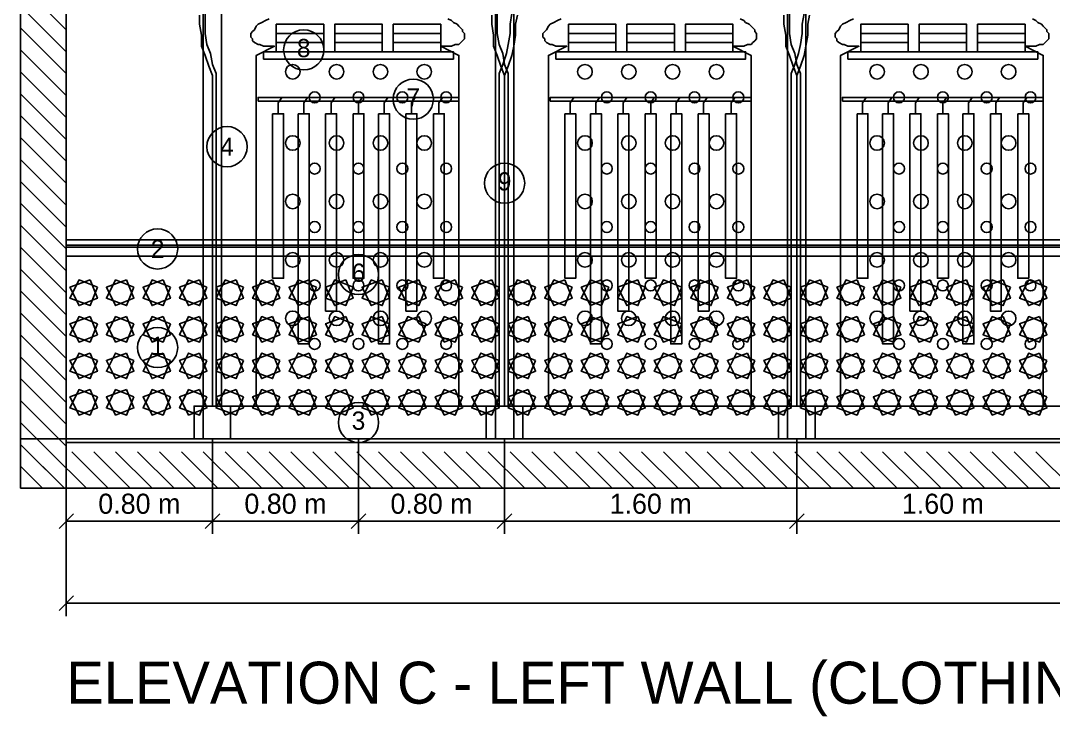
# Model space of a CAD drawing. Header units: metres. Extents: x 0 to 110, y 0 to 17.
# Drawn here: x 71.15 to 76.81, y -0.07 to 3.74 of the extents above; entities that cross this region are included whole.
import ezdxf
from ezdxf.enums import TextEntityAlignment as Align

# ---------------------------------------------------------------- set-up
doc = ezdxf.new("R2010")
doc.units = ezdxf.units.M
for name, color, linetype in [('A-ANNO', 2, 'CONTINUOUS'), ('A-DIM', 3, 'CONTINUOUS'), ('A-HATCH', 8, 'CONTINUOUS'), ('A-TITLE', 7, 'CONTINUOUS'), ('A-WALL-CUT', 7, 'CONTINUOUS'), ('I-DECO', 8, 'CONTINUOUS'), ('I-FINE', 9, 'CONTINUOUS'), ('I-FURN', 7, 'CONTINUOUS'), ('I-JOIN', 7, 'CONTINUOUS')]:
    doc.layers.add(name, color=color, linetype=linetype)

msp = doc.modelspace()

# ---------------------------------------------------------------- linework, layer by layer
at = {"layer": 'A-ANNO'}
for centre in [(72.7, 3.58), (73.3, 3.31), (72.28, 3.05), (73.8, 2.85), (71.9, 2.49), (73, 2.35), (71.9, 1.95), (73, 1.54)]:
    msp.add_circle(centre, 0.11, dxfattribs=at)
at = {"layer": 'A-DIM'}
for p, q in [((71.4, 1.45), (71.4, 0.48)), ((71.4, 1.45), (71.4, 0.93)), ((72.2, 1.45), (72.2, 0.93)), ((72.2, 1.45), (72.2, 0.93)), ((73, 1.45), (73, 0.93)), ((73, 1.45), (73, 0.93)), ((73.8, 1.45), (73.8, 0.93)), ((73.8, 1.45), (73.8, 0.93)), ((75.4, 1.45), (75.4, 0.93)), ((75.4, 1.45), (75.4, 0.93)), ((71.36, 0.96), (71.44, 1.04)), ((72.16, 0.96), (72.24, 1.04)), ((72.16, 0.96), (72.24, 1.04)), ((72.96, 0.96), (73.04, 1.04)), ((72.96, 0.96), (73.04, 1.04)), ((73.76, 0.96), (73.84, 1.04)), ((73.76, 0.96), (73.84, 1.04)), ((75.36, 0.96), (75.44, 1.04)), ((75.36, 0.96), (75.44, 1.04)), ((71.4, 1), (72.2, 1)), ((72.2, 1), (73, 1)), ((73, 1), (73.8, 1)), ((73.8, 1), (75.4, 1)), ((75.4, 1), (77, 1)), ((71.36, 0.51), (71.44, 0.59)), ((71.4, 0.55), (83.4, 0.55))]:
    msp.add_line(p, q, dxfattribs=at)
at = {"layer": 'A-HATCH'}
for p, q in [((71.15, 3.94), (71.4, 3.69)), ((71.15, 3.82), (71.4, 3.57)), ((71.15, 3.7), (71.4, 3.45)), ((71.15, 3.58), (71.4, 3.33)), ((71.15, 3.46), (71.4, 3.21)), ((71.15, 3.34), (71.4, 3.09)), ((71.15, 3.22), (71.4, 2.97)), ((71.15, 3.1), (71.4, 2.85)), ((71.15, 2.98), (71.4, 2.73)), ((71.15, 2.86), (71.4, 2.61)), ((71.15, 2.74), (71.4, 2.49)), ((71.15, 2.62), (71.4, 2.37)), ((71.15, 2.5), (71.4, 2.25)), ((71.15, 2.38), (71.4, 2.13)), ((71.15, 2.26), (71.4, 2.01)), ((71.15, 2.14), (71.4, 1.89)), ((71.15, 2.02), (71.4, 1.77)), ((71.15, 1.9), (71.4, 1.65)), ((71.15, 1.78), (71.4, 1.53)), ((71.15, 1.66), (71.4, 1.41)), ((71.15, 1.54), (71.4, 1.29)), ((71.15, 1.42), (71.39, 1.18)), ((71.19, 1.38), (71.39, 1.18)), ((71.31, 1.38), (71.51, 1.18)), ((71.43, 1.38), (71.63, 1.18)), ((71.55, 1.38), (71.75, 1.18)), ((71.67, 1.38), (71.87, 1.18)), ((71.79, 1.38), (71.99, 1.18)), ((71.91, 1.38), (72.11, 1.18)), ((72.03, 1.38), (72.23, 1.18)), ((72.15, 1.38), (72.35, 1.18)), ((72.27, 1.38), (72.47, 1.18)), ((72.39, 1.38), (72.59, 1.18)), ((72.51, 1.38), (72.71, 1.18)), ((72.63, 1.38), (72.83, 1.18)), ((72.75, 1.38), (72.95, 1.18)), ((72.87, 1.38), (73.07, 1.18)), ((72.99, 1.38), (73.19, 1.18)), ((73.11, 1.38), (73.31, 1.18)), ((73.23, 1.38), (73.43, 1.18)), ((73.35, 1.38), (73.55, 1.18)), ((73.47, 1.38), (73.67, 1.18)), ((73.59, 1.38), (73.79, 1.18)), ((73.71, 1.38), (73.91, 1.18)), ((73.83, 1.38), (74.03, 1.18)), ((73.95, 1.38), (74.15, 1.18)), ((74.07, 1.38), (74.27, 1.18)), ((74.19, 1.38), (74.39, 1.18)), ((74.31, 1.38), (74.51, 1.18)), ((74.43, 1.38), (74.63, 1.18)), ((74.55, 1.38), (74.75, 1.18)), ((74.67, 1.38), (74.87, 1.18)), ((74.79, 1.38), (74.99, 1.18)), ((74.91, 1.38), (75.11, 1.18)), ((75.03, 1.38), (75.23, 1.18)), ((75.15, 1.38), (75.35, 1.18)), ((75.27, 1.38), (75.47, 1.18)), ((75.39, 1.38), (75.59, 1.18)), ((75.51, 1.38), (75.71, 1.18)), ((75.63, 1.38), (75.83, 1.18)), ((75.75, 1.38), (75.95, 1.18)), ((75.87, 1.38), (76.07, 1.18)), ((75.99, 1.38), (76.19, 1.18)), ((76.11, 1.38), (76.31, 1.18)), ((76.23, 1.38), (76.43, 1.18)), ((76.35, 1.38), (76.55, 1.18)), ((76.47, 1.38), (76.67, 1.18)), ((76.59, 1.38), (76.79, 1.18)), ((76.71, 1.38), (76.91, 1.18)), ((71.15, 1.3), (71.27, 1.18)), ((71.15, 1.3), (71.27, 1.18))]:
    msp.add_line(p, q, dxfattribs=at)
at = {"layer": 'A-WALL-CUT'}
for points in [[(71.15, 1.18), (71.4, 1.18), (71.4, 5.9), (71.15, 5.9)], [(71.15, 1.18), (83.65, 1.18), (83.65, 1.45), (71.15, 1.45)]]:
    msp.add_lwpolyline(points, close=True, dxfattribs=at)
at = {"layer": 'I-DECO'}
for p, q in [((71.4, 2.54), (80.7, 2.54)), ((71.4, 2.51), (80.7, 2.51))]:
    msp.add_line(p, q, dxfattribs=at)
at = {"layer": 'I-FINE'}
msp.add_line((71.4, 1.43), (83.4, 1.43), dxfattribs=at)
for points in [[(72.55, 3.67), (72.81, 3.67), (72.81, 3.72), (72.55, 3.72)], [(72.87, 3.67), (73.13, 3.67), (73.13, 3.72), (72.87, 3.72)], [(73.19, 3.67), (73.45, 3.67), (73.45, 3.72), (73.19, 3.72)], [(74.15, 3.67), (74.41, 3.67), (74.41, 3.72), (74.15, 3.72)], [(74.47, 3.67), (74.73, 3.67), (74.73, 3.72), (74.47, 3.72)], [(74.79, 3.67), (75.05, 3.67), (75.05, 3.72), (74.79, 3.72)], [(75.75, 3.67), (76.01, 3.67), (76.01, 3.72), (75.75, 3.72)], [(76.07, 3.67), (76.33, 3.67), (76.33, 3.72), (76.07, 3.72)], [(76.39, 3.67), (76.65, 3.67), (76.65, 3.72), (76.39, 3.72)], [(72.55, 3.62), (72.81, 3.62), (72.81, 3.67), (72.55, 3.67)], [(72.55, 3.57), (72.81, 3.57), (72.81, 3.62), (72.55, 3.62)], [(72.87, 3.62), (73.13, 3.62), (73.13, 3.67), (72.87, 3.67)], [(72.87, 3.57), (73.13, 3.57), (73.13, 3.62), (72.87, 3.62)], [(73.19, 3.62), (73.45, 3.62), (73.45, 3.67), (73.19, 3.67)], [(73.19, 3.57), (73.45, 3.57), (73.45, 3.62), (73.19, 3.62)], [(74.15, 3.62), (74.41, 3.62), (74.41, 3.67), (74.15, 3.67)], [(74.15, 3.57), (74.41, 3.57), (74.41, 3.62), (74.15, 3.62)], [(74.47, 3.62), (74.73, 3.62), (74.73, 3.67), (74.47, 3.67)], [(74.47, 3.57), (74.73, 3.57), (74.73, 3.62), (74.47, 3.62)], [(74.79, 3.62), (75.05, 3.62), (75.05, 3.67), (74.79, 3.67)], [(74.79, 3.57), (75.05, 3.57), (75.05, 3.62), (74.79, 3.62)], [(75.75, 3.62), (76.01, 3.62), (76.01, 3.67), (75.75, 3.67)], [(75.75, 3.57), (76.01, 3.57), (76.01, 3.62), (75.75, 3.62)], [(76.07, 3.62), (76.33, 3.62), (76.33, 3.67), (76.07, 3.67)], [(76.07, 3.57), (76.33, 3.57), (76.33, 3.62), (76.07, 3.62)], [(76.39, 3.62), (76.65, 3.62), (76.65, 3.67), (76.39, 3.67)], [(76.39, 3.57), (76.65, 3.57), (76.65, 3.62), (76.39, 3.62)], [(71.57, 2.28), (71.47, 2.32), (71.42, 2.22), (71.53, 2.18)], [(71.53, 2.32), (71.42, 2.28), (71.47, 2.18), (71.57, 2.22)], [(71.77, 2.28), (71.67, 2.32), (71.62, 2.22), (71.73, 2.18)], [(71.73, 2.32), (71.62, 2.28), (71.67, 2.18), (71.77, 2.22)], [(71.97, 2.28), (71.87, 2.32), (71.82, 2.22), (71.93, 2.18)], [(71.93, 2.32), (71.82, 2.28), (71.87, 2.18), (71.97, 2.22)], [(72.17, 2.28), (72.07, 2.32), (72.02, 2.22), (72.13, 2.18)], [(72.13, 2.32), (72.02, 2.28), (72.07, 2.18), (72.17, 2.22)], [(72.37, 2.28), (72.27, 2.32), (72.22, 2.22), (72.33, 2.18)], [(72.33, 2.32), (72.22, 2.28), (72.27, 2.18), (72.37, 2.22)], [(72.57, 2.28), (72.47, 2.32), (72.42, 2.22), (72.53, 2.18)], [(72.53, 2.32), (72.42, 2.28), (72.47, 2.18), (72.57, 2.22)], [(72.77, 2.28), (72.67, 2.32), (72.62, 2.22), (72.73, 2.18)], [(72.73, 2.32), (72.62, 2.28), (72.67, 2.18), (72.77, 2.22)], [(72.97, 2.28), (72.87, 2.32), (72.82, 2.22), (72.93, 2.18)], [(72.93, 2.32), (72.82, 2.28), (72.87, 2.18), (72.97, 2.22)], [(73.17, 2.28), (73.07, 2.32), (73.02, 2.22), (73.13, 2.18)], [(73.13, 2.32), (73.02, 2.28), (73.07, 2.18), (73.17, 2.22)], [(73.37, 2.28), (73.27, 2.32), (73.22, 2.22), (73.33, 2.18)], [(73.33, 2.32), (73.22, 2.28), (73.27, 2.18), (73.37, 2.22)], [(73.57, 2.28), (73.47, 2.32), (73.42, 2.22), (73.53, 2.18)], [(73.53, 2.32), (73.42, 2.28), (73.47, 2.18), (73.57, 2.22)], [(73.77, 2.28), (73.67, 2.32), (73.62, 2.22), (73.73, 2.18)], [(73.73, 2.32), (73.62, 2.28), (73.67, 2.18), (73.77, 2.22)], [(73.97, 2.28), (73.87, 2.32), (73.82, 2.22), (73.93, 2.18)], [(73.93, 2.32), (73.82, 2.28), (73.87, 2.18), (73.97, 2.22)], [(74.17, 2.28), (74.07, 2.32), (74.02, 2.22), (74.13, 2.18)], [(74.13, 2.32), (74.02, 2.28), (74.07, 2.18), (74.17, 2.22)], [(74.37, 2.28), (74.27, 2.32), (74.22, 2.22), (74.33, 2.18)], [(74.33, 2.32), (74.22, 2.28), (74.27, 2.18), (74.37, 2.22)], [(74.57, 2.28), (74.47, 2.32), (74.42, 2.22), (74.53, 2.18)], [(74.53, 2.32), (74.42, 2.28), (74.47, 2.18), (74.57, 2.22)], [(74.77, 2.28), (74.67, 2.32), (74.62, 2.22), (74.73, 2.18)], [(74.73, 2.32), (74.62, 2.28), (74.67, 2.18), (74.77, 2.22)], [(74.97, 2.28), (74.87, 2.32), (74.82, 2.22), (74.93, 2.18)], [(74.93, 2.32), (74.82, 2.28), (74.87, 2.18), (74.97, 2.22)], [(75.17, 2.28), (75.07, 2.32), (75.02, 2.22), (75.13, 2.18)], [(75.13, 2.32), (75.02, 2.28), (75.07, 2.18), (75.17, 2.22)], [(75.37, 2.28), (75.27, 2.32), (75.22, 2.22), (75.33, 2.18)], [(75.33, 2.32), (75.22, 2.28), (75.27, 2.18), (75.37, 2.22)], [(75.57, 2.28), (75.47, 2.32), (75.42, 2.22), (75.53, 2.18)], [(75.53, 2.32), (75.42, 2.28), (75.47, 2.18), (75.57, 2.22)], [(75.77, 2.28), (75.67, 2.32), (75.62, 2.22), (75.73, 2.18)], [(75.73, 2.32), (75.62, 2.28), (75.67, 2.18), (75.77, 2.22)], [(75.97, 2.28), (75.87, 2.32), (75.82, 2.22), (75.93, 2.18)], [(75.93, 2.32), (75.82, 2.28), (75.87, 2.18), (75.97, 2.22)], [(76.17, 2.28), (76.07, 2.32), (76.02, 2.22), (76.13, 2.18)], [(76.13, 2.32), (76.02, 2.28), (76.07, 2.18), (76.17, 2.22)], [(76.37, 2.28), (76.27, 2.32), (76.22, 2.22), (76.33, 2.18)], [(76.33, 2.32), (76.22, 2.28), (76.27, 2.18), (76.37, 2.22)], [(76.57, 2.28), (76.47, 2.32), (76.42, 2.22), (76.53, 2.18)], [(76.53, 2.32), (76.42, 2.28), (76.47, 2.18), (76.57, 2.22)], [(76.77, 2.28), (76.67, 2.32), (76.62, 2.22), (76.73, 2.18)], [(76.73, 2.32), (76.62, 2.28), (76.67, 2.18), (76.77, 2.22)], [(71.57, 2.08), (71.47, 2.12), (71.42, 2.02), (71.53, 1.98)], [(71.53, 2.12), (71.42, 2.08), (71.47, 1.98), (71.57, 2.02)], [(71.77, 2.08), (71.67, 2.12), (71.62, 2.02), (71.73, 1.98)], [(71.73, 2.12), (71.62, 2.08), (71.67, 1.98), (71.77, 2.02)], [(71.97, 2.08), (71.87, 2.12), (71.82, 2.02), (71.93, 1.98)], [(71.93, 2.12), (71.82, 2.08), (71.87, 1.98), (71.97, 2.02)], [(72.17, 2.08), (72.07, 2.12), (72.02, 2.02), (72.13, 1.98)], [(72.13, 2.12), (72.02, 2.08), (72.07, 1.98), (72.17, 2.02)], [(72.37, 2.08), (72.27, 2.12), (72.22, 2.02), (72.33, 1.98)], [(72.33, 2.12), (72.22, 2.08), (72.27, 1.98), (72.37, 2.02)], [(72.57, 2.08), (72.47, 2.12), (72.42, 2.02), (72.53, 1.98)], [(72.53, 2.12), (72.42, 2.08), (72.47, 1.98), (72.57, 2.02)], [(72.77, 2.08), (72.67, 2.12), (72.62, 2.02), (72.73, 1.98)], [(72.73, 2.12), (72.62, 2.08), (72.67, 1.98), (72.77, 2.02)], [(72.97, 2.08), (72.87, 2.12), (72.82, 2.02), (72.93, 1.98)], [(72.93, 2.12), (72.82, 2.08), (72.87, 1.98), (72.97, 2.02)], [(73.17, 2.08), (73.07, 2.12), (73.02, 2.02), (73.13, 1.98)], [(73.13, 2.12), (73.02, 2.08), (73.07, 1.98), (73.17, 2.02)], [(73.37, 2.08), (73.27, 2.12), (73.22, 2.02), (73.33, 1.98)], [(73.33, 2.12), (73.22, 2.08), (73.27, 1.98), (73.37, 2.02)], [(73.57, 2.08), (73.47, 2.12), (73.42, 2.02), (73.53, 1.98)], [(73.53, 2.12), (73.42, 2.08), (73.47, 1.98), (73.57, 2.02)], [(73.77, 2.08), (73.67, 2.12), (73.62, 2.02), (73.73, 1.98)], [(73.73, 2.12), (73.62, 2.08), (73.67, 1.98), (73.77, 2.02)], [(73.97, 2.08), (73.87, 2.12), (73.82, 2.02), (73.93, 1.98)], [(73.93, 2.12), (73.82, 2.08), (73.87, 1.98), (73.97, 2.02)], [(74.17, 2.08), (74.07, 2.12), (74.02, 2.02), (74.13, 1.98)], [(74.13, 2.12), (74.02, 2.08), (74.07, 1.98), (74.17, 2.02)], [(74.37, 2.08), (74.27, 2.12), (74.22, 2.02), (74.33, 1.98)], [(74.33, 2.12), (74.22, 2.08), (74.27, 1.98), (74.37, 2.02)], [(74.57, 2.08), (74.47, 2.12), (74.42, 2.02), (74.53, 1.98)], [(74.53, 2.12), (74.42, 2.08), (74.47, 1.98), (74.57, 2.02)], [(74.77, 2.08), (74.67, 2.12), (74.62, 2.02), (74.73, 1.98)], [(74.73, 2.12), (74.62, 2.08), (74.67, 1.98), (74.77, 2.02)], [(74.97, 2.08), (74.87, 2.12), (74.82, 2.02), (74.93, 1.98)], [(74.93, 2.12), (74.82, 2.08), (74.87, 1.98), (74.97, 2.02)], [(75.17, 2.08), (75.07, 2.12), (75.02, 2.02), (75.13, 1.98)], [(75.13, 2.12), (75.02, 2.08), (75.07, 1.98), (75.17, 2.02)], [(75.37, 2.08), (75.27, 2.12), (75.22, 2.02), (75.33, 1.98)], [(75.33, 2.12), (75.22, 2.08), (75.27, 1.98), (75.37, 2.02)], [(75.57, 2.08), (75.47, 2.12), (75.42, 2.02), (75.53, 1.98)], [(75.53, 2.12), (75.42, 2.08), (75.47, 1.98), (75.57, 2.02)], [(75.77, 2.08), (75.67, 2.12), (75.62, 2.02), (75.73, 1.98)], [(75.73, 2.12), (75.62, 2.08), (75.67, 1.98), (75.77, 2.02)], [(75.97, 2.08), (75.87, 2.12), (75.82, 2.02), (75.93, 1.98)], [(75.93, 2.12), (75.82, 2.08), (75.87, 1.98), (75.97, 2.02)], [(76.17, 2.08), (76.07, 2.12), (76.02, 2.02), (76.13, 1.98)], [(76.13, 2.12), (76.02, 2.08), (76.07, 1.98), (76.17, 2.02)], [(76.37, 2.08), (76.27, 2.12), (76.22, 2.02), (76.33, 1.98)], [(76.33, 2.12), (76.22, 2.08), (76.27, 1.98), (76.37, 2.02)], [(76.57, 2.08), (76.47, 2.12), (76.42, 2.02), (76.53, 1.98)], [(76.53, 2.12), (76.42, 2.08), (76.47, 1.98), (76.57, 2.02)], [(76.77, 2.08), (76.67, 2.12), (76.62, 2.02), (76.73, 1.98)], [(76.73, 2.12), (76.62, 2.08), (76.67, 1.98), (76.77, 2.02)], [(71.57, 1.88), (71.47, 1.92), (71.42, 1.82), (71.53, 1.78)], [(71.53, 1.92), (71.42, 1.88), (71.47, 1.78), (71.57, 1.82)], [(71.77, 1.88), (71.67, 1.92), (71.62, 1.82), (71.73, 1.78)], [(71.73, 1.92), (71.62, 1.88), (71.67, 1.78), (71.77, 1.82)], [(71.97, 1.88), (71.87, 1.92), (71.82, 1.82), (71.93, 1.78)], [(71.93, 1.92), (71.82, 1.88), (71.87, 1.78), (71.97, 1.82)], [(72.17, 1.88), (72.07, 1.92), (72.02, 1.82), (72.13, 1.78)], [(72.13, 1.92), (72.02, 1.88), (72.07, 1.78), (72.17, 1.82)], [(72.37, 1.88), (72.27, 1.92), (72.22, 1.82), (72.33, 1.78)], [(72.33, 1.92), (72.22, 1.88), (72.27, 1.78), (72.37, 1.82)], [(72.57, 1.88), (72.47, 1.92), (72.42, 1.82), (72.53, 1.78)], [(72.53, 1.92), (72.42, 1.88), (72.47, 1.78), (72.57, 1.82)], [(72.77, 1.88), (72.67, 1.92), (72.62, 1.82), (72.73, 1.78)], [(72.73, 1.92), (72.62, 1.88), (72.67, 1.78), (72.77, 1.82)], [(72.97, 1.88), (72.87, 1.92), (72.82, 1.82), (72.93, 1.78)], [(72.93, 1.92), (72.82, 1.88), (72.87, 1.78), (72.97, 1.82)], [(73.17, 1.88), (73.07, 1.92), (73.02, 1.82), (73.13, 1.78)], [(73.13, 1.92), (73.02, 1.88), (73.07, 1.78), (73.17, 1.82)], [(73.37, 1.88), (73.27, 1.92), (73.22, 1.82), (73.33, 1.78)], [(73.33, 1.92), (73.22, 1.88), (73.27, 1.78), (73.37, 1.82)], [(73.57, 1.88), (73.47, 1.92), (73.42, 1.82), (73.53, 1.78)], [(73.53, 1.92), (73.42, 1.88), (73.47, 1.78), (73.57, 1.82)], [(73.77, 1.88), (73.67, 1.92), (73.62, 1.82), (73.73, 1.78)], [(73.73, 1.92), (73.62, 1.88), (73.67, 1.78), (73.77, 1.82)], [(73.97, 1.88), (73.87, 1.92), (73.82, 1.82), (73.93, 1.78)], [(73.93, 1.92), (73.82, 1.88), (73.87, 1.78), (73.97, 1.82)], [(74.17, 1.88), (74.07, 1.92), (74.02, 1.82), (74.13, 1.78)], [(74.13, 1.92), (74.02, 1.88), (74.07, 1.78), (74.17, 1.82)], [(74.37, 1.88), (74.27, 1.92), (74.22, 1.82), (74.33, 1.78)], [(74.33, 1.92), (74.22, 1.88), (74.27, 1.78), (74.37, 1.82)], [(74.57, 1.88), (74.47, 1.92), (74.42, 1.82), (74.53, 1.78)], [(74.53, 1.92), (74.42, 1.88), (74.47, 1.78), (74.57, 1.82)], [(74.77, 1.88), (74.67, 1.92), (74.62, 1.82), (74.73, 1.78)], [(74.73, 1.92), (74.62, 1.88), (74.67, 1.78), (74.77, 1.82)], [(74.97, 1.88), (74.87, 1.92), (74.82, 1.82), (74.93, 1.78)], [(74.93, 1.92), (74.82, 1.88), (74.87, 1.78), (74.97, 1.82)], [(75.17, 1.88), (75.07, 1.92), (75.02, 1.82), (75.13, 1.78)], [(75.13, 1.92), (75.02, 1.88), (75.07, 1.78), (75.17, 1.82)], [(75.37, 1.88), (75.27, 1.92), (75.22, 1.82), (75.33, 1.78)], [(75.33, 1.92), (75.22, 1.88), (75.27, 1.78), (75.37, 1.82)], [(75.57, 1.88), (75.47, 1.92), (75.42, 1.82), (75.53, 1.78)], [(75.53, 1.92), (75.42, 1.88), (75.47, 1.78), (75.57, 1.82)], [(75.77, 1.88), (75.67, 1.92), (75.62, 1.82), (75.73, 1.78)], [(75.73, 1.92), (75.62, 1.88), (75.67, 1.78), (75.77, 1.82)], [(75.97, 1.88), (75.87, 1.92), (75.82, 1.82), (75.93, 1.78)], [(75.93, 1.92), (75.82, 1.88), (75.87, 1.78), (75.97, 1.82)], [(76.17, 1.88), (76.07, 1.92), (76.02, 1.82), (76.13, 1.78)], [(76.13, 1.92), (76.02, 1.88), (76.07, 1.78), (76.17, 1.82)], [(76.37, 1.88), (76.27, 1.92), (76.22, 1.82), (76.33, 1.78)], [(76.33, 1.92), (76.22, 1.88), (76.27, 1.78), (76.37, 1.82)], [(76.57, 1.88), (76.47, 1.92), (76.42, 1.82), (76.53, 1.78)], [(76.53, 1.92), (76.42, 1.88), (76.47, 1.78), (76.57, 1.82)], [(76.77, 1.88), (76.67, 1.92), (76.62, 1.82), (76.73, 1.78)], [(76.73, 1.92), (76.62, 1.88), (76.67, 1.78), (76.77, 1.82)], [(71.57, 1.68), (71.47, 1.72), (71.42, 1.62), (71.53, 1.58)], [(71.53, 1.72), (71.42, 1.68), (71.47, 1.58), (71.57, 1.62)], [(71.77, 1.68), (71.67, 1.72), (71.62, 1.62), (71.73, 1.58)], [(71.73, 1.72), (71.62, 1.68), (71.67, 1.58), (71.77, 1.62)], [(71.97, 1.68), (71.87, 1.72), (71.82, 1.62), (71.93, 1.58)], [(71.93, 1.72), (71.82, 1.68), (71.87, 1.58), (71.97, 1.62)], [(72.17, 1.68), (72.07, 1.72), (72.02, 1.62), (72.13, 1.58)], [(72.13, 1.72), (72.02, 1.68), (72.07, 1.58), (72.17, 1.62)], [(72.37, 1.68), (72.27, 1.72), (72.22, 1.62), (72.33, 1.58)], [(72.33, 1.72), (72.22, 1.68), (72.27, 1.58), (72.37, 1.62)], [(72.57, 1.68), (72.47, 1.72), (72.42, 1.62), (72.53, 1.58)], [(72.53, 1.72), (72.42, 1.68), (72.47, 1.58), (72.57, 1.62)], [(72.77, 1.68), (72.67, 1.72), (72.62, 1.62), (72.73, 1.58)], [(72.73, 1.72), (72.62, 1.68), (72.67, 1.58), (72.77, 1.62)], [(72.97, 1.68), (72.87, 1.72), (72.82, 1.62), (72.93, 1.58)], [(72.93, 1.72), (72.82, 1.68), (72.87, 1.58), (72.97, 1.62)], [(73.17, 1.68), (73.07, 1.72), (73.02, 1.62), (73.13, 1.58)], [(73.13, 1.72), (73.02, 1.68), (73.07, 1.58), (73.17, 1.62)], [(73.37, 1.68), (73.27, 1.72), (73.22, 1.62), (73.33, 1.58)], [(73.33, 1.72), (73.22, 1.68), (73.27, 1.58), (73.37, 1.62)], [(73.57, 1.68), (73.47, 1.72), (73.42, 1.62), (73.53, 1.58)], [(73.53, 1.72), (73.42, 1.68), (73.47, 1.58), (73.57, 1.62)], [(73.77, 1.68), (73.67, 1.72), (73.62, 1.62), (73.73, 1.58)], [(73.73, 1.72), (73.62, 1.68), (73.67, 1.58), (73.77, 1.62)], [(73.97, 1.68), (73.87, 1.72), (73.82, 1.62), (73.93, 1.58)], [(73.93, 1.72), (73.82, 1.68), (73.87, 1.58), (73.97, 1.62)], [(74.17, 1.68), (74.07, 1.72), (74.02, 1.62), (74.13, 1.58)], [(74.13, 1.72), (74.02, 1.68), (74.07, 1.58), (74.17, 1.62)], [(74.37, 1.68), (74.27, 1.72), (74.22, 1.62), (74.33, 1.58)], [(74.33, 1.72), (74.22, 1.68), (74.27, 1.58), (74.37, 1.62)], [(74.57, 1.68), (74.47, 1.72), (74.42, 1.62), (74.53, 1.58)], [(74.53, 1.72), (74.42, 1.68), (74.47, 1.58), (74.57, 1.62)], [(74.77, 1.68), (74.67, 1.72), (74.62, 1.62), (74.73, 1.58)], [(74.73, 1.72), (74.62, 1.68), (74.67, 1.58), (74.77, 1.62)], [(74.97, 1.68), (74.87, 1.72), (74.82, 1.62), (74.93, 1.58)], [(74.93, 1.72), (74.82, 1.68), (74.87, 1.58), (74.97, 1.62)], [(75.17, 1.68), (75.07, 1.72), (75.02, 1.62), (75.13, 1.58)], [(75.13, 1.72), (75.02, 1.68), (75.07, 1.58), (75.17, 1.62)], [(75.37, 1.68), (75.27, 1.72), (75.22, 1.62), (75.33, 1.58)], [(75.33, 1.72), (75.22, 1.68), (75.27, 1.58), (75.37, 1.62)], [(75.57, 1.68), (75.47, 1.72), (75.42, 1.62), (75.53, 1.58)], [(75.53, 1.72), (75.42, 1.68), (75.47, 1.58), (75.57, 1.62)], [(75.77, 1.68), (75.67, 1.72), (75.62, 1.62), (75.73, 1.58)], [(75.73, 1.72), (75.62, 1.68), (75.67, 1.58), (75.77, 1.62)], [(75.97, 1.68), (75.87, 1.72), (75.82, 1.62), (75.93, 1.58)], [(75.93, 1.72), (75.82, 1.68), (75.87, 1.58), (75.97, 1.62)], [(76.17, 1.68), (76.07, 1.72), (76.02, 1.62), (76.13, 1.58)], [(76.13, 1.72), (76.02, 1.68), (76.07, 1.58), (76.17, 1.62)], [(76.37, 1.68), (76.27, 1.72), (76.22, 1.62), (76.33, 1.58)], [(76.33, 1.72), (76.22, 1.68), (76.27, 1.58), (76.37, 1.62)], [(76.57, 1.68), (76.47, 1.72), (76.42, 1.62), (76.53, 1.58)], [(76.53, 1.72), (76.42, 1.68), (76.47, 1.58), (76.57, 1.62)], [(76.77, 1.68), (76.67, 1.72), (76.62, 1.62), (76.73, 1.58)], [(76.73, 1.72), (76.62, 1.68), (76.67, 1.58), (76.77, 1.62)]]:
    msp.add_lwpolyline(points, close=True, dxfattribs=at)
for points in [[(72.56, 3.23), (72.56, 3.29), (72.58, 3.32)], [(72.7, 3.23), (72.7, 3.29), (72.72, 3.32)], [(72.85, 3.23), (72.85, 3.29), (72.87, 3.32)], [(73, 3.23), (73, 3.29), (73.02, 3.32)], [(73.14, 3.23), (73.14, 3.29), (73.16, 3.32)], [(73.29, 3.23), (73.29, 3.29), (73.31, 3.32)], [(73.44, 3.23), (73.44, 3.29), (73.46, 3.32)], [(74.16, 3.23), (74.16, 3.29), (74.18, 3.32)], [(74.3, 3.23), (74.3, 3.29), (74.32, 3.32)], [(74.45, 3.23), (74.45, 3.29), (74.47, 3.32)], [(74.6, 3.23), (74.6, 3.29), (74.62, 3.32)], [(74.74, 3.23), (74.74, 3.29), (74.76, 3.32)], [(74.89, 3.23), (74.89, 3.29), (74.91, 3.32)], [(75.04, 3.23), (75.04, 3.29), (75.06, 3.32)], [(75.76, 3.23), (75.76, 3.29), (75.78, 3.32)], [(75.9, 3.23), (75.9, 3.29), (75.92, 3.32)], [(76.05, 3.23), (76.05, 3.29), (76.07, 3.32)], [(76.2, 3.23), (76.2, 3.29), (76.22, 3.32)], [(76.34, 3.23), (76.34, 3.29), (76.36, 3.32)], [(76.49, 3.23), (76.49, 3.29), (76.51, 3.32)], [(76.64, 3.23), (76.64, 3.29), (76.66, 3.32)]]:
    msp.add_lwpolyline(points, dxfattribs=at)
for centre, radius in [((72.64, 3.46), 0.04), ((72.88, 3.46), 0.04), ((73.12, 3.46), 0.04), ((73.36, 3.46), 0.04), ((74.24, 3.46), 0.04), ((74.48, 3.46), 0.04), ((74.72, 3.46), 0.04), ((74.96, 3.46), 0.04), ((75.84, 3.46), 0.04), ((76.08, 3.46), 0.04), ((76.32, 3.46), 0.04), ((76.56, 3.46), 0.04), ((72.76, 3.32), 0.03), ((73, 3.32), 0.03), ((73.24, 3.32), 0.03), ((73.48, 3.32), 0.03), ((74.36, 3.32), 0.03), ((74.6, 3.32), 0.03), ((74.84, 3.32), 0.03), ((75.08, 3.32), 0.03), ((75.96, 3.32), 0.03), ((76.2, 3.32), 0.03), ((76.44, 3.32), 0.03), ((76.68, 3.32), 0.03), ((72.64, 3.07), 0.04), ((72.88, 3.07), 0.04), ((73.12, 3.07), 0.04), ((73.36, 3.07), 0.04), ((74.24, 3.07), 0.04), ((74.48, 3.07), 0.04), ((74.72, 3.07), 0.04), ((74.96, 3.07), 0.04), ((75.84, 3.07), 0.04), ((76.08, 3.07), 0.04), ((76.32, 3.07), 0.04), ((76.56, 3.07), 0.04), ((72.76, 2.93), 0.03), ((73, 2.93), 0.03), ((73.24, 2.93), 0.03), ((73.48, 2.93), 0.03), ((74.36, 2.93), 0.03), ((74.6, 2.93), 0.03), ((74.84, 2.93), 0.03), ((75.08, 2.93), 0.03), ((75.96, 2.93), 0.03), ((76.2, 2.93), 0.03), ((76.44, 2.93), 0.03), ((76.68, 2.93), 0.03), ((72.64, 2.75), 0.04), ((72.88, 2.75), 0.04), ((73.12, 2.75), 0.04), ((73.36, 2.75), 0.04), ((74.24, 2.75), 0.04), ((74.48, 2.75), 0.04), ((74.72, 2.75), 0.04), ((74.96, 2.75), 0.04), ((75.84, 2.75), 0.04), ((76.08, 2.75), 0.04), ((76.32, 2.75), 0.04), ((76.56, 2.75), 0.04), ((72.76, 2.61), 0.03), ((73, 2.61), 0.03), ((73.24, 2.61), 0.03), ((73.48, 2.61), 0.03), ((74.36, 2.61), 0.03), ((74.6, 2.61), 0.03), ((74.84, 2.61), 0.03), ((75.08, 2.61), 0.03), ((75.96, 2.61), 0.03), ((76.2, 2.61), 0.03), ((76.44, 2.61), 0.03), ((76.68, 2.61), 0.03), ((72.64, 2.43), 0.04), ((72.88, 2.43), 0.04), ((73.12, 2.43), 0.04), ((73.36, 2.43), 0.04), ((74.24, 2.43), 0.04), ((74.48, 2.43), 0.04), ((74.72, 2.43), 0.04), ((74.96, 2.43), 0.04), ((75.84, 2.43), 0.04), ((76.08, 2.43), 0.04), ((76.32, 2.43), 0.04), ((76.56, 2.43), 0.04), ((72.76, 2.29), 0.03), ((73, 2.29), 0.03), ((73.24, 2.29), 0.03), ((73.48, 2.29), 0.03), ((74.36, 2.29), 0.03), ((74.6, 2.29), 0.03), ((74.84, 2.29), 0.03), ((75.08, 2.29), 0.03), ((75.96, 2.29), 0.03), ((76.2, 2.29), 0.03), ((76.44, 2.29), 0.03), ((76.68, 2.29), 0.03), ((72.64, 2.11), 0.04), ((72.88, 2.11), 0.04), ((73.12, 2.11), 0.04), ((73.36, 2.11), 0.04), ((74.24, 2.11), 0.04), ((74.48, 2.11), 0.04), ((74.72, 2.11), 0.04), ((74.96, 2.11), 0.04), ((75.84, 2.11), 0.04), ((76.08, 2.11), 0.04), ((76.32, 2.11), 0.04), ((76.56, 2.11), 0.04), ((72.76, 1.97), 0.03), ((73, 1.97), 0.03), ((73.24, 1.97), 0.03), ((73.48, 1.97), 0.03), ((74.36, 1.97), 0.03), ((74.6, 1.97), 0.03), ((74.84, 1.97), 0.03), ((75.08, 1.97), 0.03), ((75.96, 1.97), 0.03), ((76.2, 1.97), 0.03), ((76.44, 1.97), 0.03), ((76.68, 1.97), 0.03)]:
    msp.add_circle(centre, radius, dxfattribs=at)
at = {"layer": 'I-FURN'}
for points in [[(72.45, 3.3), (73.55, 3.3), (73.55, 3.32), (72.45, 3.32)], [(74.05, 3.3), (75.15, 3.3), (75.15, 3.32), (74.05, 3.32)], [(75.65, 3.3), (76.75, 3.3), (76.75, 3.32), (75.65, 3.32)], [(72.53, 3.23), (72.59, 3.23), (72.59, 2.33), (72.53, 2.33)], [(72.67, 3.23), (72.73, 3.23), (72.73, 1.97), (72.67, 1.97)], [(72.82, 3.23), (72.88, 3.23), (72.88, 2.15), (72.82, 2.15)], [(72.97, 3.23), (73.03, 3.23), (73.03, 2.33), (72.97, 2.33)], [(73.11, 3.23), (73.17, 3.23), (73.17, 1.97), (73.11, 1.97)], [(73.26, 3.23), (73.32, 3.23), (73.32, 2.15), (73.26, 2.15)], [(73.41, 3.23), (73.47, 3.23), (73.47, 2.33), (73.41, 2.33)], [(74.13, 3.23), (74.19, 3.23), (74.19, 2.33), (74.13, 2.33)], [(74.27, 3.23), (74.33, 3.23), (74.33, 1.97), (74.27, 1.97)], [(74.42, 3.23), (74.48, 3.23), (74.48, 2.15), (74.42, 2.15)], [(74.57, 3.23), (74.63, 3.23), (74.63, 2.33), (74.57, 2.33)], [(74.71, 3.23), (74.77, 3.23), (74.77, 1.97), (74.71, 1.97)], [(74.86, 3.23), (74.92, 3.23), (74.92, 2.15), (74.86, 2.15)], [(75.01, 3.23), (75.07, 3.23), (75.07, 2.33), (75.01, 2.33)], [(75.73, 3.23), (75.79, 3.23), (75.79, 2.33), (75.73, 2.33)], [(75.87, 3.23), (75.93, 3.23), (75.93, 1.97), (75.87, 1.97)], [(76.02, 3.23), (76.08, 3.23), (76.08, 2.15), (76.02, 2.15)], [(76.17, 3.23), (76.23, 3.23), (76.23, 2.33), (76.17, 2.33)], [(76.31, 3.23), (76.37, 3.23), (76.37, 1.97), (76.31, 1.97)], [(76.46, 3.23), (76.52, 3.23), (76.52, 2.15), (76.46, 2.15)], [(76.61, 3.23), (76.67, 3.23), (76.67, 2.33), (76.61, 2.33)]]:
    msp.add_lwpolyline(points, close=True, dxfattribs=at)
at = {"layer": 'I-JOIN'}
for p, q in [((71.4, 2.5), (80.7, 2.5)), ((71.4, 2.45), (80.7, 2.45))]:
    msp.add_line(p, q, dxfattribs=at)
for points in [[(72.15, 1.63), (72.25, 1.63), (72.25, 4.03), (72.15, 4.03)], [(73.75, 1.63), (73.85, 1.63), (73.85, 4.03), (73.75, 4.03)], [(75.35, 1.63), (75.45, 1.63), (75.45, 4.03), (75.35, 4.03)], [(72.48, 3.53), (73.52, 3.53), (73.52, 3.57), (72.48, 3.57)], [(74.08, 3.53), (75.12, 3.53), (75.12, 3.57), (74.08, 3.57)], [(75.68, 3.53), (76.72, 3.53), (76.72, 3.57), (75.68, 3.57)], [(72.1, 1.45), (72.3, 1.45), (72.3, 1.63), (72.1, 1.63)], [(72.15, 1.45), (73.85, 1.45), (73.85, 1.63), (72.15, 1.63)], [(73.7, 1.45), (73.9, 1.45), (73.9, 1.63), (73.7, 1.63)], [(73.75, 1.45), (75.45, 1.45), (75.45, 1.63), (73.75, 1.63)], [(75.3, 1.45), (75.5, 1.45), (75.5, 1.63), (75.3, 1.63)], [(75.35, 1.45), (77.05, 1.45), (77.05, 1.63), (75.35, 1.63)]]:
    msp.add_lwpolyline(points, close=True, dxfattribs=at)
for points in [[(72.2, 1.63), (72.2, 3.44), (72.18, 3.49), (72.16, 3.55), (72.14, 3.6), (72.14, 3.66), (72.13, 3.72), (72.13, 3.77)], [(72.22, 1.63), (72.22, 3.45), (72.2, 3.5), (72.19, 3.56), (72.17, 3.61), (72.16, 3.67), (72.16, 3.72), (72.16, 3.78)], [(72.44, 1.63), (72.44, 3.55), (72.54, 3.6), (72.52, 3.6), (72.5, 3.6), (72.48, 3.6), (72.46, 3.61), (72.45, 3.61), (72.43, 3.62), (72.42, 3.63), (72.42, 3.64), (72.41, 3.65), (72.41, 3.66), (72.41, 3.67), (72.42, 3.68), (72.43, 3.69), (72.44, 3.71), (72.45, 3.72), (72.47, 3.73), (72.49, 3.74), (72.51, 3.75)], [(73.49, 3.75), (73.51, 3.74), (73.52, 3.73), (73.54, 3.72), (73.55, 3.71), (73.57, 3.69), (73.57, 3.68), (73.58, 3.67), (73.58, 3.66), (73.58, 3.65), (73.58, 3.64), (73.57, 3.63), (73.56, 3.62), (73.55, 3.61), (73.53, 3.61), (73.51, 3.6), (73.49, 3.6), (73.47, 3.6), (73.45, 3.6), (73.55, 3.55), (73.55, 1.63)], [(73.8, 1.63), (73.8, 3.44), (73.78, 3.49), (73.76, 3.55), (73.74, 3.6), (73.74, 3.66), (73.73, 3.72), (73.73, 3.77)], [(73.82, 1.63), (73.82, 3.45), (73.8, 3.5), (73.79, 3.56), (73.77, 3.61), (73.76, 3.67), (73.76, 3.72), (73.76, 3.78)], [(73.84, 3.78), (73.83, 3.72), (73.83, 3.67), (73.82, 3.61), (73.81, 3.56), (73.79, 3.5), (73.77, 3.45), (73.77, 1.63)], [(73.87, 3.77), (73.86, 3.72), (73.86, 3.66), (73.85, 3.6), (73.84, 3.55), (73.82, 3.49), (73.8, 3.44), (73.8, 1.63)], [(74.04, 1.63), (74.04, 3.55), (74.14, 3.6), (74.12, 3.6), (74.1, 3.6), (74.08, 3.6), (74.06, 3.61), (74.05, 3.61), (74.03, 3.62), (74.02, 3.63), (74.02, 3.64), (74.01, 3.65), (74.01, 3.66), (74.01, 3.67), (74.02, 3.68), (74.03, 3.69), (74.04, 3.71), (74.05, 3.72), (74.07, 3.73), (74.09, 3.74), (74.11, 3.75)], [(75.09, 3.75), (75.11, 3.74), (75.12, 3.73), (75.14, 3.72), (75.15, 3.71), (75.17, 3.69), (75.17, 3.68), (75.18, 3.67), (75.18, 3.66), (75.18, 3.65), (75.18, 3.64), (75.17, 3.63), (75.16, 3.62), (75.15, 3.61), (75.13, 3.61), (75.11, 3.6), (75.09, 3.6), (75.07, 3.6), (75.05, 3.6), (75.15, 3.55), (75.15, 1.63)], [(75.4, 1.63), (75.4, 3.44), (75.38, 3.49), (75.36, 3.55), (75.34, 3.6), (75.34, 3.66), (75.33, 3.72), (75.33, 3.77)], [(75.42, 1.63), (75.42, 3.45), (75.4, 3.5), (75.39, 3.56), (75.37, 3.61), (75.36, 3.67), (75.36, 3.72), (75.36, 3.78)], [(75.44, 3.78), (75.43, 3.72), (75.43, 3.67), (75.42, 3.61), (75.41, 3.56), (75.39, 3.5), (75.37, 3.45), (75.37, 1.63)], [(75.47, 3.77), (75.46, 3.72), (75.46, 3.66), (75.45, 3.6), (75.44, 3.55), (75.42, 3.49), (75.4, 3.44), (75.4, 1.63)], [(75.64, 1.63), (75.64, 3.55), (75.74, 3.6), (75.72, 3.6), (75.7, 3.6), (75.68, 3.6), (75.66, 3.61), (75.65, 3.61), (75.63, 3.62), (75.62, 3.63), (75.62, 3.64), (75.61, 3.65), (75.61, 3.66), (75.61, 3.67), (75.62, 3.68), (75.63, 3.69), (75.64, 3.71), (75.65, 3.72), (75.67, 3.73), (75.69, 3.74), (75.71, 3.75)], [(76.69, 3.75), (76.71, 3.74), (76.72, 3.73), (76.74, 3.72), (76.75, 3.71), (76.77, 3.69), (76.77, 3.68), (76.78, 3.67), (76.78, 3.66), (76.78, 3.65), (76.78, 3.64), (76.77, 3.63), (76.76, 3.62), (76.75, 3.61), (76.73, 3.61), (76.71, 3.6), (76.69, 3.6), (76.67, 3.6), (76.65, 3.6), (76.75, 3.55), (76.75, 1.63)]]:
    msp.add_lwpolyline(points, dxfattribs=at)

# ---------------------------------------------------------------- texts
at = {"layer": 'A-ANNO'}
for s, p in [('8', (72.7, 3.54)), ('7', (73.3, 3.27)), ('4', (72.28, 3)), ('9', (73.8, 2.81)), ('2', (71.9, 2.44)), ('6', (73, 2.31)), ('1', (71.9, 1.91)), ('3', (73, 1.5))]:
    msp.add_text(s, height=0.1, dxfattribs=at).set_placement(p, align=Align.CENTER)
at = {"layer": 'A-DIM'}
for s, p in [('0.80 m', (71.8, 1.04)), ('0.80 m', (72.6, 1.04)), ('0.80 m', (73.4, 1.04)), ('1.60 m', (74.6, 1.04)), ('1.60 m', (76.2, 1.04))]:
    msp.add_text(s, height=0.11, dxfattribs=at).set_placement(p, align=Align.CENTER)
at = {"layer": 'A-TITLE'}
msp.add_text('ELEVATION C - LEFT WALL (CLOTHING NICHES)   SCALE 1:50', height=0.23, dxfattribs=at).set_placement((71.4, 0))

doc.saveas('drawing.dxf')
